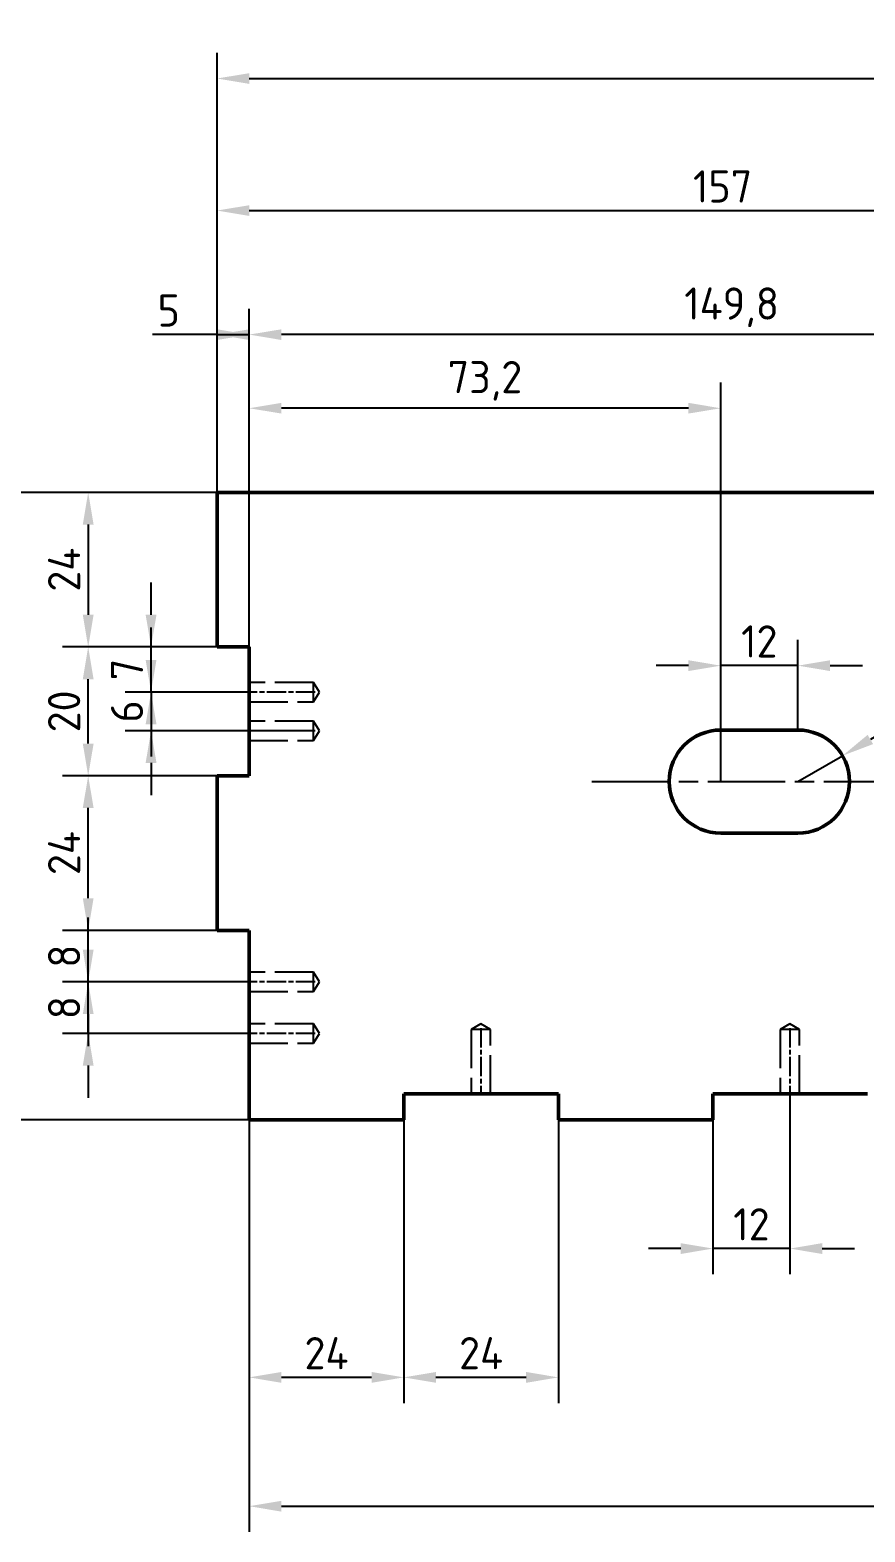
# Model space of a CAD drawing. Header units: millimetres. Extents: x -1615 to 4166, y 5 to 3174.
# Drawn here: x 82.4 to 147.2, y 495.9 to 612.5 of the extents above; entities that cross this region are included whole.
import ezdxf

# ---------------------------------------------------------------- set-up
doc = ezdxf.new("R2010")
doc.units = ezdxf.units.MM
doc.header["$LTSCALE"] = 0.25
doc.header["$PDSIZE"] = -1
doc.linetypes.add('ACAD_ISO02W100', pattern=[15, 12, -3])
doc.linetypes.add('ACAD_ISO08W100', pattern=[36, 24, -3, 6, -3])
for name, color, linetype, lineweight in [('duong tam', 2, 'ACAD_ISO08W100', 25), ('kich thuoc', 1, 'Continuous', 25), ('Net dam', 7, 'Continuous', 50), ('netdut', 6, 'ACAD_ISO02W100', 25)]:
    doc.layers.add(name, color=color, linetype=linetype, lineweight=lineweight)
doc.styles.get("Standard").update_dxf_attribs({"font": ''})
doc.styles.get('Standard').set_extended_font_data('TCVN 7284')
doc.dimstyles.new('Ratio 2', dxfattribs={"dimtxt": 2.5, "dimasz": 2.5, "dimexe": 2, "dimexo": 0, "dimtad": 1, "dimtoh": 1, "dimdec": 1, "dimlfac": 2, "dimzin": 9, "dimtxsty": 'Standard', "dimcen": 2.5, "dimazin": 2, "dimtfac": 1, "dimtdec": 1, "dimtmove": 0, "dimatfit": 3, "dimfxl": 1, "dimtzin": 1, "dimarcsym": 0})

# ---------------------------------------------------------------- blocks, each defined once
blk = doc.blocks.new('*U529')
at = {"layer": 'duong tam', "color": 0, "ltscale": 0.25, "transparency": 16777216}
blk.add_line((2.62, 0), (-2.62, 0), dxfattribs=at)
blk = doc.blocks.new('*U530')
at = {"layer": 'duong tam', "color": 0, "transparency": 16777216}
blk.add_line((2.62, 0), (-2.62, 0), dxfattribs=at)
blk = doc.blocks.new('*U531')
at = {"layer": 'duong tam', "color": 0, "ltscale": 0.25, "transparency": 16777216}
blk.add_line((2.62, 0), (-2.62, 0), dxfattribs=at)
blk = doc.blocks.new('*U532')
at = {"layer": 'duong tam', "color": 0, "ltscale": 0.25, "transparency": 16777216}
blk.add_line((2.62, 0), (-2.62, 0), dxfattribs=at)
blk = doc.blocks.new('*U533')
at = {"layer": 'duong tam', "color": 0, "ltscale": 0.25, "transparency": 16777216}
blk.add_line((0, 2.62), (0, -2.62), dxfattribs=at)
blk = doc.blocks.new('*U534')
at = {"layer": 'duong tam', "color": 0, "ltscale": 0.25, "transparency": 16777216}
blk.add_line((0, 2.62), (0, -2.62), dxfattribs=at)
blk = doc.blocks.new('*D541')
at = {"layer": 'Defpoints', "color": 0, "transparency": 16777216}
for p in [(145.48, 556.19), (142.02, 554.18)]:
    blk.add_point(p, dxfattribs=at)
at = {"layer": 'kich thuoc', "color": 0, "lineweight": -2, "transparency": 16777216}
for p, q in [((157.51, 563.18), (147.64, 557.45)), ((162.04, 563.18), (157.51, 563.18)), ((142.02, 554.18), (145.48, 556.19))]:
    blk.add_line(p, q, dxfattribs=at)
at = {"layer": 'kich thuoc', "color": 0, "transparency": 16777216}
blk.add_solid([(147.43, 557.81), (147.85, 557.09), (145.48, 556.19)], dxfattribs=at)
at = {"layer": 'kich thuoc', "color": 0, "transparency": 16777216, "insert": (160.41, 565.06), "char_height": 2.5, "attachment_point": 5}
blk.add_mtext('R8', dxfattribs=at)
blk = doc.blocks.new('*D542')
at = {"layer": 'Defpoints', "color": 0, "transparency": 16777216}
for p in [(136.02, 563.18), (136.02, 558.18), (142.02, 558.18)]:
    blk.add_point(p, dxfattribs=at)
at = {"layer": 'kich thuoc', "color": 0, "lineweight": -2, "transparency": 16777216}
for p, q in [((136.02, 558.18), (136.02, 565.18)), ((142.02, 558.18), (142.02, 565.18)), ((133.52, 563.18), (131.02, 563.18)), ((142.02, 563.18), (136.02, 563.18)), ((144.52, 563.18), (147.02, 563.18))]:
    blk.add_line(p, q, dxfattribs=at)
at = {"layer": 'kich thuoc', "color": 0, "transparency": 16777216}
for points in [[(133.52, 563.6), (133.52, 562.76), (136.02, 563.18)], [(144.52, 563.6), (144.52, 562.76), (142.02, 563.18)]]:
    blk.add_solid(points, dxfattribs=at)
at = {"layer": 'kich thuoc', "color": 0, "transparency": 16777216, "insert": (139.02, 565.06), "char_height": 2.5, "attachment_point": 5}
blk.add_mtext('12', dxfattribs=at)
blk = doc.blocks.new('*D543')
at = {"layer": 'Defpoints', "color": 0, "transparency": 16777216}
for p in [(321.86, 608.76), (96.92, 576.63), (321.86, 576.63)]:
    blk.add_point(p, dxfattribs=at)
at = {"layer": 'kich thuoc', "color": 0, "lineweight": -2, "transparency": 16777216}
for p, q in [((96.92, 576.63), (96.92, 610.76)), ((321.86, 576.63), (321.86, 610.76)), ((99.42, 608.76), (319.36, 608.76))]:
    blk.add_line(p, q, dxfattribs=at)
at = {"layer": 'kich thuoc', "color": 0, "transparency": 16777216}
for points in [[(99.42, 609.17), (99.42, 608.34), (96.92, 608.76)], [(319.36, 609.17), (319.36, 608.34), (321.86, 608.76)]]:
    blk.add_solid(points, dxfattribs=at)
at = {"layer": 'kich thuoc', "color": 0, "transparency": 16777216, "insert": (209.39, 610.88), "char_height": 2.5, "attachment_point": 5}
blk.add_mtext('449,9', dxfattribs=at)
blk = doc.blocks.new('*D544')
at = {"layer": 'Defpoints', "color": 0, "transparency": 16777216}
for p in [(175.42, 598.51), (96.92, 576.63), (175.42, 576.63)]:
    blk.add_point(p, dxfattribs=at)
at = {"layer": 'kich thuoc', "color": 0, "lineweight": -2, "transparency": 16777216}
for p, q in [((96.92, 576.63), (96.92, 600.51)), ((175.42, 576.63), (175.42, 600.51)), ((99.42, 598.51), (172.92, 598.51))]:
    blk.add_line(p, q, dxfattribs=at)
at = {"layer": 'kich thuoc', "color": 0, "transparency": 16777216}
for points in [[(99.42, 598.92), (99.42, 598.09), (96.92, 598.51)], [(172.92, 598.92), (172.92, 598.09), (175.42, 598.51)]]:
    blk.add_solid(points, dxfattribs=at)
at = {"layer": 'kich thuoc', "color": 0, "transparency": 16777216, "insert": (136.17, 600.38), "char_height": 2.5, "attachment_point": 5}
blk.add_mtext('157', dxfattribs=at)
blk = doc.blocks.new('*D547')
at = {"layer": 'Defpoints', "color": 0, "transparency": 16777216}
for p in [(76.92, 576.63), (96.92, 576.63), (99.42, 527.93)]:
    blk.add_point(p, dxfattribs=at)
at = {"layer": 'kich thuoc', "color": 0, "lineweight": -2, "transparency": 16777216}
for p, q in [((96.92, 576.63), (74.92, 576.63)), ((76.92, 530.43), (76.92, 574.13)), ((99.42, 527.93), (74.92, 527.93))]:
    blk.add_line(p, q, dxfattribs=at)
at = {"layer": 'kich thuoc', "color": 0, "transparency": 16777216}
for points in [[(76.5, 574.13), (77.34, 574.13), (76.92, 576.63)], [(76.5, 530.43), (77.34, 530.43), (76.92, 527.93)]]:
    blk.add_solid(points, dxfattribs=at)
at = {"layer": 'kich thuoc', "color": 0, "transparency": 16777216, "insert": (74.8, 552.28), "char_height": 2.5, "attachment_point": 5, "rotation": 90}
blk.add_mtext('97,4', dxfattribs=at)
blk = doc.blocks.new('*D548')
at = {"layer": 'Defpoints', "color": 0, "transparency": 16777216}
for p in [(96.92, 576.63), (86.92, 564.63), (96.92, 564.63)]:
    blk.add_point(p, dxfattribs=at)
at = {"layer": 'kich thuoc', "color": 0, "lineweight": -2, "transparency": 16777216}
for p, q in [((96.92, 576.63), (84.92, 576.63)), ((86.92, 574.13), (86.92, 567.13)), ((96.92, 564.63), (84.92, 564.63))]:
    blk.add_line(p, q, dxfattribs=at)
at = {"layer": 'kich thuoc', "color": 0, "transparency": 16777216}
for points in [[(86.5, 574.13), (87.34, 574.13), (86.92, 576.63)], [(86.5, 567.13), (87.34, 567.13), (86.92, 564.63)]]:
    blk.add_solid(points, dxfattribs=at)
at = {"layer": 'kich thuoc', "color": 0, "transparency": 16777216, "insert": (85.05, 570.63), "char_height": 2.5, "attachment_point": 5, "rotation": 90}
blk.add_mtext('24', dxfattribs=at)
blk = doc.blocks.new('*D549')
at = {"layer": 'Defpoints', "color": 0, "transparency": 16777216}
for p in [(86.92, 564.63), (96.92, 564.63), (96.92, 554.63)]:
    blk.add_point(p, dxfattribs=at)
at = {"layer": 'kich thuoc', "color": 0, "lineweight": -2, "transparency": 16777216}
for p, q in [((96.92, 564.63), (84.92, 564.63)), ((86.92, 557.13), (86.92, 562.13)), ((96.92, 554.63), (84.92, 554.63))]:
    blk.add_line(p, q, dxfattribs=at)
at = {"layer": 'kich thuoc', "color": 0, "transparency": 16777216}
for points in [[(86.5, 562.13), (87.34, 562.13), (86.92, 564.63)], [(86.5, 557.13), (87.34, 557.13), (86.92, 554.63)]]:
    blk.add_solid(points, dxfattribs=at)
at = {"layer": 'kich thuoc', "color": 0, "transparency": 16777216, "insert": (85.05, 559.63), "char_height": 2.5, "attachment_point": 5, "rotation": 90}
blk.add_mtext('20', dxfattribs=at)
blk = doc.blocks.new('*D550')
at = {"layer": 'Defpoints', "color": 0, "transparency": 16777216}
for p in [(86.92, 554.63), (96.92, 554.63), (96.92, 542.63)]:
    blk.add_point(p, dxfattribs=at)
at = {"layer": 'kich thuoc', "color": 0, "lineweight": -2, "transparency": 16777216}
for p, q in [((96.92, 554.63), (84.92, 554.63)), ((86.92, 545.13), (86.92, 552.13)), ((96.92, 542.63), (84.92, 542.63))]:
    blk.add_line(p, q, dxfattribs=at)
at = {"layer": 'kich thuoc', "color": 0, "transparency": 16777216}
for points in [[(86.5, 552.13), (87.34, 552.13), (86.92, 554.63)], [(86.5, 545.13), (87.34, 545.13), (86.92, 542.63)]]:
    blk.add_solid(points, dxfattribs=at)
at = {"layer": 'kich thuoc', "color": 0, "transparency": 16777216, "insert": (85.05, 548.63), "char_height": 2.5, "attachment_point": 5, "rotation": 90}
blk.add_mtext('24', dxfattribs=at)
blk = doc.blocks.new('*D551')
at = {"layer": 'Defpoints', "color": 0, "transparency": 16777216}
for p in [(86.92, 542.63), (99.42, 542.63), (99.42, 538.63)]:
    blk.add_point(p, dxfattribs=at)
at = {"layer": 'kich thuoc', "color": 0, "lineweight": -2, "transparency": 16777216}
for p, q in [((86.92, 545.13), (86.92, 547.63)), ((99.42, 542.63), (84.92, 542.63)), ((86.92, 538.63), (86.92, 542.63)), ((99.42, 538.63), (84.92, 538.63)), ((86.92, 536.13), (86.92, 533.63))]:
    blk.add_line(p, q, dxfattribs=at)
at = {"layer": 'kich thuoc', "color": 0, "transparency": 16777216}
for points in [[(86.5, 545.13), (87.34, 545.13), (86.92, 542.63)], [(86.5, 536.13), (87.34, 536.13), (86.92, 538.63)]]:
    blk.add_solid(points, dxfattribs=at)
at = {"layer": 'kich thuoc', "color": 0, "transparency": 16777216, "insert": (85.05, 540.63), "char_height": 2.5, "attachment_point": 5, "rotation": 90}
blk.add_mtext('8', dxfattribs=at)
blk = doc.blocks.new('*D552')
at = {"layer": 'Defpoints', "color": 0, "transparency": 16777216}
for p in [(86.92, 538.63), (99.42, 538.63), (99.42, 534.63)]:
    blk.add_point(p, dxfattribs=at)
at = {"layer": 'kich thuoc', "color": 0, "lineweight": -2, "transparency": 16777216}
for p, q in [((86.92, 541.13), (86.92, 543.63)), ((99.42, 538.63), (84.92, 538.63)), ((86.92, 534.63), (86.92, 538.63)), ((99.42, 534.63), (84.92, 534.63)), ((86.92, 532.13), (86.92, 529.63))]:
    blk.add_line(p, q, dxfattribs=at)
at = {"layer": 'kich thuoc', "color": 0, "transparency": 16777216}
for points in [[(86.5, 541.13), (87.34, 541.13), (86.92, 538.63)], [(86.5, 532.13), (87.34, 532.13), (86.92, 534.63)]]:
    blk.add_solid(points, dxfattribs=at)
at = {"layer": 'kich thuoc', "color": 0, "transparency": 16777216, "insert": (85.05, 536.63), "char_height": 2.5, "attachment_point": 5, "rotation": 90}
blk.add_mtext('8', dxfattribs=at)
blk = doc.blocks.new('*D558')
at = {"layer": 'Defpoints', "color": 0, "transparency": 16777216}
for p in [(141.4, 529.93), (135.42, 527.93), (135.42, 517.93)]:
    blk.add_point(p, dxfattribs=at)
at = {"layer": 'kich thuoc', "color": 0, "lineweight": -2, "transparency": 16777216}
for p, q in [((141.4, 529.93), (141.4, 515.93)), ((135.42, 527.93), (135.42, 515.93)), ((132.92, 517.93), (130.42, 517.93)), ((141.4, 517.93), (135.42, 517.93)), ((143.9, 517.93), (146.4, 517.93))]:
    blk.add_line(p, q, dxfattribs=at)
at = {"layer": 'kich thuoc', "color": 0, "transparency": 16777216}
for points in [[(132.92, 518.35), (132.92, 517.51), (135.42, 517.93)], [(143.9, 518.35), (143.9, 517.51), (141.4, 517.93)]]:
    blk.add_solid(points, dxfattribs=at)
at = {"layer": 'kich thuoc', "color": 0, "transparency": 16777216, "insert": (138.41, 519.81), "char_height": 2.5, "attachment_point": 5}
blk.add_mtext('12', dxfattribs=at)
blk = doc.blocks.new('*D561')
at = {"layer": 'Defpoints', "color": 0, "transparency": 16777216}
for p in [(99.42, 527.93), (327.42, 527.93), (327.42, 497.93)]:
    blk.add_point(p, dxfattribs=at)
at = {"layer": 'kich thuoc', "color": 0, "lineweight": -2, "transparency": 16777216}
for p, q in [((99.42, 527.93), (99.42, 495.93)), ((327.42, 527.93), (327.42, 495.93)), ((101.92, 497.93), (324.92, 497.93))]:
    blk.add_line(p, q, dxfattribs=at)
at = {"layer": 'kich thuoc', "color": 0, "transparency": 16777216}
for points in [[(101.92, 498.35), (101.92, 497.51), (99.42, 497.93)], [(324.92, 498.35), (324.92, 497.51), (327.42, 497.93)]]:
    blk.add_solid(points, dxfattribs=at)
at = {"layer": 'kich thuoc', "color": 0, "transparency": 16777216, "insert": (213.42, 499.81), "char_height": 2.5, "attachment_point": 5}
blk.add_mtext('456', dxfattribs=at)
blk = doc.blocks.new('*D562')
at = {"layer": 'Defpoints', "color": 0, "transparency": 16777216}
for p in [(99.42, 527.93), (111.42, 527.93), (99.42, 507.93)]:
    blk.add_point(p, dxfattribs=at)
at = {"layer": 'kich thuoc', "color": 0, "lineweight": -2, "transparency": 16777216}
for p, q in [((99.42, 527.93), (99.42, 505.93)), ((111.42, 527.93), (111.42, 505.93)), ((108.92, 507.93), (101.92, 507.93))]:
    blk.add_line(p, q, dxfattribs=at)
at = {"layer": 'kich thuoc', "color": 0, "transparency": 16777216}
for points in [[(101.92, 508.35), (101.92, 507.51), (99.42, 507.93)], [(108.92, 508.35), (108.92, 507.51), (111.42, 507.93)]]:
    blk.add_solid(points, dxfattribs=at)
at = {"layer": 'kich thuoc', "color": 0, "transparency": 16777216, "insert": (105.42, 509.81), "char_height": 2.5, "attachment_point": 5}
blk.add_mtext('24', dxfattribs=at)
blk = doc.blocks.new('*D563')
at = {"layer": 'Defpoints', "color": 0, "transparency": 16777216}
for p in [(111.42, 527.93), (123.42, 527.93), (111.42, 507.93)]:
    blk.add_point(p, dxfattribs=at)
at = {"layer": 'kich thuoc', "color": 0, "lineweight": -2, "transparency": 16777216}
for p, q in [((111.42, 527.93), (111.42, 505.93)), ((123.42, 527.93), (123.42, 505.93)), ((120.92, 507.93), (113.92, 507.93))]:
    blk.add_line(p, q, dxfattribs=at)
at = {"layer": 'kich thuoc', "color": 0, "transparency": 16777216}
for points in [[(113.92, 508.35), (113.92, 507.51), (111.42, 507.93)], [(120.92, 508.35), (120.92, 507.51), (123.42, 507.93)]]:
    blk.add_solid(points, dxfattribs=at)
at = {"layer": 'kich thuoc', "color": 0, "transparency": 16777216, "insert": (117.42, 509.81), "char_height": 2.5, "attachment_point": 5}
blk.add_mtext('24', dxfattribs=at)
blk = doc.blocks.new('*D745')
at = {"layer": 'Defpoints', "color": 0, "transparency": 16777216}
for p in [(99.42, 588.88), (99.42, 564.63), (174.32, 553.03)]:
    blk.add_point(p, dxfattribs=at)
at = {"layer": 'kich thuoc', "color": 0, "lineweight": -2, "transparency": 16777216}
for p, q in [((99.42, 564.63), (99.42, 590.88)), ((174.32, 553.03), (174.32, 590.88)), ((171.82, 588.88), (101.92, 588.88))]:
    blk.add_line(p, q, dxfattribs=at)
at = {"layer": 'kich thuoc', "color": 0, "transparency": 16777216}
for points in [[(101.92, 589.29), (101.92, 588.46), (99.42, 588.88)], [(171.82, 589.29), (171.82, 588.46), (174.32, 588.88)]]:
    blk.add_solid(points, dxfattribs=at)
at = {"layer": 'kich thuoc', "color": 0, "transparency": 16777216, "insert": (136.87, 591), "char_height": 2.5, "attachment_point": 5}
blk.add_mtext('149,8', dxfattribs=at)
blk = doc.blocks.new('*D754')
at = {"layer": 'Defpoints', "color": 0, "transparency": 16777216}
for p in [(99.42, 583.16), (99.42, 576.87), (136.02, 554.18)]:
    blk.add_point(p, dxfattribs=at)
at = {"layer": 'kich thuoc', "color": 0, "lineweight": -2, "transparency": 16777216}
for p, q in [((99.42, 576.87), (99.42, 585.16)), ((136.02, 554.18), (136.02, 585.16)), ((133.52, 583.16), (101.92, 583.16))]:
    blk.add_line(p, q, dxfattribs=at)
at = {"layer": 'kich thuoc', "color": 0, "transparency": 16777216}
for points in [[(101.92, 583.58), (101.92, 582.75), (99.42, 583.16)], [(133.52, 583.58), (133.52, 582.75), (136.02, 583.16)]]:
    blk.add_solid(points, dxfattribs=at)
at = {"layer": 'kich thuoc', "color": 0, "transparency": 16777216, "insert": (117.72, 585.29), "char_height": 2.5, "attachment_point": 5}
blk.add_mtext('73,2', dxfattribs=at)
blk = doc.blocks.new('*D755')
at = {"layer": 'Defpoints', "color": 0, "transparency": 16777216}
for p in [(96.92, 588.88), (99.42, 576.63), (96.92, 564.63)]:
    blk.add_point(p, dxfattribs=at)
at = {"layer": 'kich thuoc', "color": 0, "lineweight": -2, "transparency": 16777216}
for p, q in [((96.92, 564.63), (96.92, 590.88)), ((99.42, 576.63), (99.42, 590.88)), ((96.92, 588.88), (91.92, 588.88)), ((96.92, 588.88), (99.42, 588.88))]:
    blk.add_line(p, q, dxfattribs=at)
at = {"layer": 'kich thuoc', "color": 0, "transparency": 16777216}
for points in [[(96.92, 589.29), (96.92, 588.46), (99.42, 588.88)], [(99.42, 589.29), (99.42, 588.46), (96.92, 588.88)]]:
    blk.add_solid(points, dxfattribs=at)
at = {"layer": 'kich thuoc', "color": 0, "transparency": 16777216, "insert": (93.17, 590.75), "char_height": 2.5, "attachment_point": 5}
blk.add_mtext('5', dxfattribs=at)
blk = doc.blocks.new('*D765')
at = {"layer": 'Defpoints', "color": 0, "transparency": 16777216}
for p in [(91.8, 564.63), (96.92, 564.63), (99.42, 561.13)]:
    blk.add_point(p, dxfattribs=at)
at = {"layer": 'kich thuoc', "color": 0, "lineweight": -2, "transparency": 16777216}
for p, q in [((91.8, 567.13), (91.8, 569.63)), ((96.92, 564.63), (89.8, 564.63)), ((91.8, 561.13), (91.8, 564.63)), ((99.42, 561.13), (89.8, 561.13)), ((91.8, 558.63), (91.8, 556.13))]:
    blk.add_line(p, q, dxfattribs=at)
at = {"layer": 'kich thuoc', "color": 0, "transparency": 16777216}
for points in [[(91.38, 567.13), (92.22, 567.13), (91.8, 564.63)], [(91.38, 558.63), (92.22, 558.63), (91.8, 561.13)]]:
    blk.add_solid(points, dxfattribs=at)
at = {"layer": 'kich thuoc', "color": 0, "transparency": 16777216, "insert": (89.93, 562.88), "char_height": 2.5, "attachment_point": 5, "rotation": 90}
blk.add_mtext('7', dxfattribs=at)
blk = doc.blocks.new('*D766')
at = {"layer": 'Defpoints', "color": 0, "transparency": 16777216}
for p in [(99.3, 561.13), (91.8, 558.13), (99.42, 558.13)]:
    blk.add_point(p, dxfattribs=at)
at = {"layer": 'kich thuoc', "color": 0, "lineweight": -2, "transparency": 16777216}
for p, q in [((91.8, 563.63), (91.8, 566.13)), ((99.3, 561.13), (89.8, 561.13)), ((91.8, 561.13), (91.8, 558.13)), ((99.42, 558.13), (89.8, 558.13)), ((91.8, 555.63), (91.8, 553.13))]:
    blk.add_line(p, q, dxfattribs=at)
at = {"layer": 'kich thuoc', "color": 0, "transparency": 16777216}
for points in [[(91.38, 563.63), (92.22, 563.63), (91.8, 561.13)], [(91.38, 555.63), (92.22, 555.63), (91.8, 558.13)]]:
    blk.add_solid(points, dxfattribs=at)
at = {"layer": 'kich thuoc', "color": 0, "transparency": 16777216, "insert": (89.93, 559.63), "char_height": 2.5, "attachment_point": 5, "rotation": 90}
blk.add_mtext('6', dxfattribs=at)

msp = doc.modelspace()

# ---------------------------------------------------------------- linework, layer by layer
at = {"layer": 'duong tam'}
msp.add_line((126.021, 554.181), (152.021, 554.181), dxfattribs=at)
at = {"layer": 'Net dam'}
for p, q in [((96.921, 576.631), (96.921, 564.631)), ((96.921, 576.631), (175.421, 576.631)), ((96.921, 564.631), (99.421, 564.631)), ((99.421, 554.631), (99.421, 564.631)), ((142.021, 558.181), (136.021, 558.181)), ((96.921, 554.631), (96.921, 542.631)), ((99.421, 554.631), (96.921, 554.631)), ((136.021, 550.181), (142.021, 550.181)), ((96.921, 542.631), (99.421, 542.631)), ((99.421, 527.931), (99.421, 542.631)), ((111.421, 529.931), (123.421, 529.931)), ((111.421, 529.931), (111.421, 527.931)), ((123.421, 529.931), (123.421, 527.931)), ((135.421, 529.931), (147.421, 529.931)), ((135.421, 529.931), (135.421, 527.931)), ((99.421, 527.931), (111.421, 527.931)), ((123.421, 527.931), (135.421, 527.931))]:
    msp.add_line(p, q, dxfattribs=at)
for centre, start, end in [((136.021, 554.181), 90, 270), ((142.021, 554.181), 270, 90)]:
    msp.add_arc(centre, 4, start, end, dxfattribs=at)
at = {"layer": 'netdut'}
for p, q in [((104.421, 561.881), (99.421, 561.881)), ((104.421, 561.131), (104.421, 561.881)), ((104.872, 561.131), (104.421, 561.881)), ((104.421, 560.381), (104.421, 561.131)), ((104.421, 560.381), (104.872, 561.131)), ((99.421, 560.381), (104.421, 560.381)), ((104.421, 558.881), (99.421, 558.881)), ((104.421, 558.131), (104.421, 558.881)), ((104.872, 558.131), (104.421, 558.881)), ((99.421, 557.381), (104.421, 557.381)), ((104.421, 557.381), (104.421, 558.131)), ((104.421, 557.381), (104.872, 558.131)), ((104.421, 539.381), (99.421, 539.381)), ((104.421, 538.631), (104.421, 539.381)), ((104.872, 538.631), (104.421, 539.381)), ((99.421, 537.881), (104.421, 537.881)), ((104.421, 537.881), (104.421, 538.631)), ((104.421, 537.881), (104.872, 538.631)), ((104.421, 535.381), (99.421, 535.381)), ((104.421, 534.631), (104.421, 535.381)), ((104.872, 534.631), (104.421, 535.381)), ((117.4, 535.381), (116.65, 534.931)), ((118.15, 534.931), (117.4, 535.381)), ((141.4, 535.381), (140.65, 534.931)), ((142.15, 534.931), (141.4, 535.381)), ((104.421, 533.881), (104.421, 534.631)), ((104.421, 533.881), (104.872, 534.631)), ((118.15, 534.931), (116.65, 534.931)), ((116.65, 534.931), (116.65, 529.931)), ((118.15, 529.931), (118.15, 534.931)), ((142.15, 534.931), (140.65, 534.931)), ((140.65, 534.931), (140.65, 529.931)), ((142.15, 529.931), (142.15, 534.931)), ((99.421, 533.881), (104.421, 533.881))]:
    msp.add_line(p, q, dxfattribs=at)

# ---------------------------------------------------------------- block references
at = {"layer": 'duong tam', "ltscale": 0.25}
for name, p in [('*U529', (101.921, 561.131)), ('*U531', (101.921, 538.631)), ('*U532', (101.921, 534.631)), ('*U533', (117.4, 532.431)), ('*U534', (141.4, 532.431))]:
    msp.add_blockref(name, p, dxfattribs=at)
at = {"layer": 'duong tam'}
msp.add_blockref('*U530', (101.921, 558.131), dxfattribs=at)

# ---------------------------------------------------------------- dimensions: what is measured, and where the dimension line sits
at = {"layer": 'kich thuoc'}
for base, p1, p2, picture, middle in [((321.864, 608.756), (96.921, 576.631), (321.864, 576.631), '*D543', (209.393, 608.756)), ((175.421, 598.506), (96.921, 576.631), (175.421, 576.631), '*D544', (136.171, 598.506)), ((99.421, 588.877), (174.321, 553.034), (99.421, 564.631), '*D745', (136.871, 588.877))]:
    dim = msp.add_linear_dim(base=base, p1=p1, p2=p2, dimstyle='Ratio 2', dxfattribs=at)
    dim.commit()
    dim.dimension.update_dxf_attribs({"geometry": picture, "text_midpoint": middle, "dimtype": 160})
for base, p1, p2, picture, middle in [((96.921, 588.877), (99.421, 576.631), (96.921, 564.631), '*D755', (93.171, 590.752)), ((99.421, 583.164), (136.021, 554.181), (99.421, 576.875), '*D754', (117.721, 585.289)), ((136.021, 563.181), (142.021, 558.181), (136.021, 558.181), '*D542', (139.021, 565.056)), ((135.421, 517.931), (141.4, 529.931), (135.421, 527.931), '*D558', (138.411, 519.806)), ((327.421, 497.931), (99.421, 527.931), (327.421, 527.931), '*D561', (213.421, 499.806)), ((99.421, 507.931), (111.421, 527.931), (99.421, 527.931), '*D562', (105.421, 509.806)), ((111.421, 507.931), (123.421, 527.931), (111.421, 527.931), '*D563', (117.421, 509.806))]:
    dim = msp.add_linear_dim(base=base, p1=p1, p2=p2, dimstyle='Ratio 2', dxfattribs=at)
    dim.commit()
    dim.dimension.update_dxf_attribs({"geometry": picture, "text_midpoint": middle})
for base, p1, p2, picture, middle in [((76.921, 576.631), (99.421, 527.931), (96.921, 576.631), '*D547', (74.796, 552.281)), ((86.921, 564.631), (96.921, 576.631), (96.921, 564.631), '*D548', (85.046, 570.631)), ((91.8, 564.631), (99.421, 561.131), (96.921, 564.631), '*D765', (89.925, 562.881)), ((91.8, 558.131), (99.301, 561.131), (99.421, 558.131), '*D766', (89.925, 559.631)), ((86.921, 554.631), (96.921, 542.631), (96.921, 554.631), '*D550', (85.046, 548.631))]:
    dim = msp.add_linear_dim(base=base, p1=p1, p2=p2, angle=90, dimstyle='Ratio 2', dxfattribs=at)
    dim.commit()
    dim.dimension.update_dxf_attribs({"geometry": picture, "text_midpoint": middle})
dim = msp.add_radius_dim(center=(142.021, 554.181), mpoint=(145.48, 556.19), dimstyle='Ratio 2', dxfattribs=at)
dim.commit()
dim.dimension.update_dxf_attribs({"geometry": '*D541', "text_midpoint": (160.414, 563.181), "dimtype": 164})
for base, p1, p2, picture, middle in [((86.921, 564.631), (96.921, 554.631), (96.921, 564.631), '*D549', (86.921, 559.631)), ((86.921, 542.631), (99.421, 538.631), (99.421, 542.631), '*D551', (86.921, 540.631)), ((86.921, 538.631), (99.421, 534.631), (99.421, 538.631), '*D552', (86.921, 536.631))]:
    dim = msp.add_linear_dim(base=base, p1=p1, p2=p2, angle=90, dimstyle='Ratio 2', dxfattribs=at)
    dim.commit()
    dim.dimension.update_dxf_attribs({"geometry": picture, "text_midpoint": middle, "dimtype": 160})

doc.saveas('drawing.dxf')
